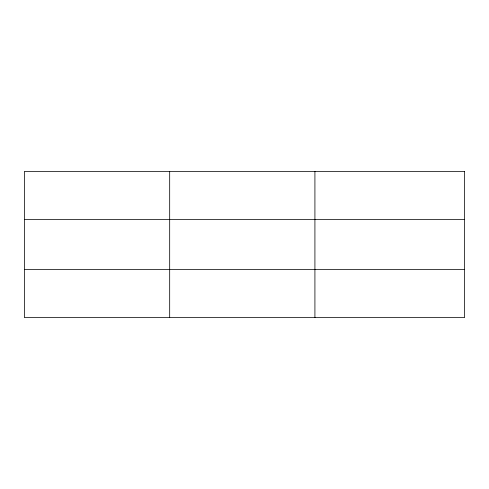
<?xml version="1.0" encoding="UTF-8"?>
<svg xmlns="http://www.w3.org/2000/svg" width="489" height="489" viewBox="0 0 489 489"><rect width="100%" height="100%" fill="white"/><g stroke="black" fill="none" stroke-linecap="round" stroke-linejoin="round"><path stroke-width="0.73" d="M169.683 171.364L169.683 317.636M314.916 171.364L314.916 317.636M24.45 219.634L464.55 219.634M24.45 269.366L464.55 269.366M464.55 171.364L464.55 317.636L24.45 317.636L24.45 171.364L464.55 171.364"/></g></svg>
